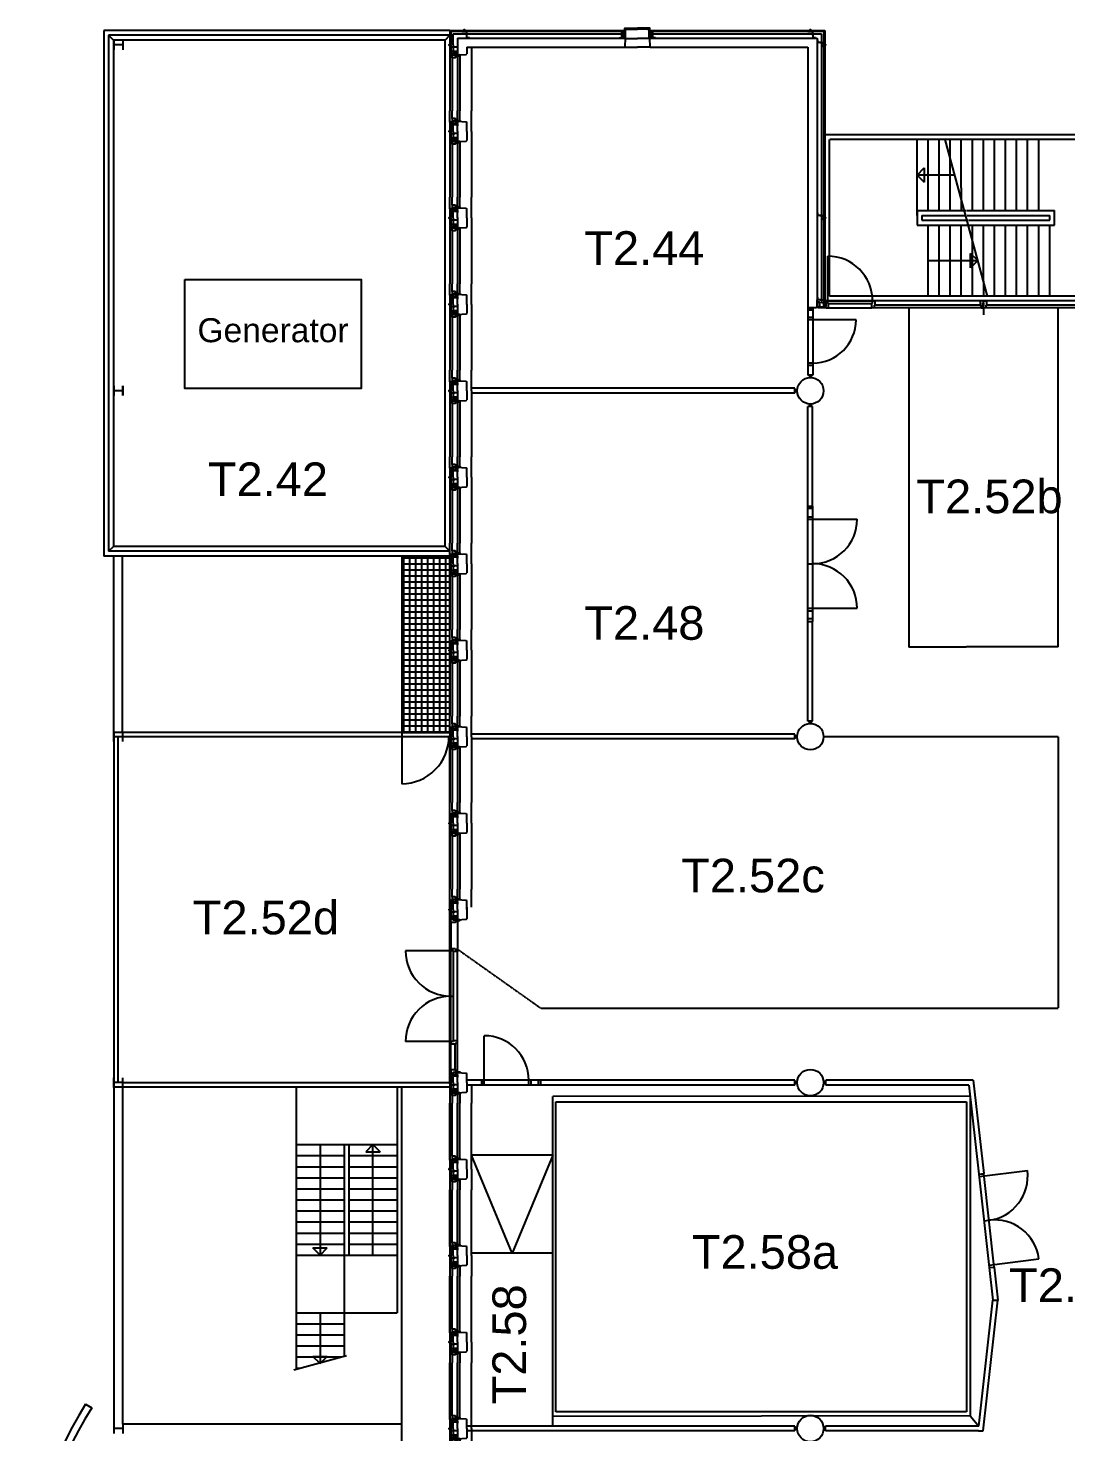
# Model space of a CAD drawing. Header units: millimetres. Extents: x 33769 to 140872, y 29552 to 80652.
# Drawn here: x 35184 to 56775, y 51432 to 80652 of the extents above; entities that cross this region are included whole.
import ezdxf
from ezdxf.enums import TextEntityAlignment as Align

# ---------------------------------------------------------------- set-up
doc = ezdxf.new("R2010")
doc.units = ezdxf.units.MM
doc.linetypes.add('HIDDEN2', pattern=[4.7625, 3.175, -1.5875])
doc.layers.get('0').update_dxf_attribs({"linetype": 'CONTINUOUS'})
for name, color, linetype in [('AL2100_BUITENWANDEN', 3, 'CONTINUOUS'), ('AL2200_BINNENWANDEN', 2, 'CONTINUOUS'), ('AL2400_TRAPPEN', 1, 'CONTINUOUS'), ('AL2800_KONSTRUKTIES', 1, 'CONTINUOUS'), ('AL3100_BUITENWANDOPENINGEN', 1, 'CONTINUOUS'), ('AL3200_BINNENWANDOPENINGEN', 1, 'CONTINUOUS'), ('AL3500_TOEBEHOREN-KOZIJNEN', 1, 'CONTINUOUS'), ('AL4600_RUIMTENUMMERS', 2, 'CONTINUOUS'), ('AL8100_INRVERKEERSRUIMTE', 250, 'HIDDEN2')]:
    doc.layers.add(name, color=color, linetype=linetype)
doc.styles.add('Arial', font='arial.ttf')
doc.styles.add('GBB_ISOT', font='b-gbt3.shx')

# ---------------------------------------------------------------- blocks, each defined once
blk = doc.blocks.new('VIER')
at = {"layer": 'AL2100_BUITENWANDEN'}
for p, q in [((159, 838), (159, 1056)), ((612, 628), (612, 1056)), ((177, 808), (159, 808)), ((182, 778), (159, 798)), ((159, 778), (182, 798)), ((182, 798), (159, 798)), ((182, 778), (159, 778)), ((179, 650), (159, 670)), ((179, 670), (159, 650)), ((179, 670), (159, 670)), ((179, 650), (159, 650)), ((177, 643), (159, 643)), ((177, 613), (159, 613)), ((179, 605), (159, 605)), ((159, 585), (179, 605)), ((179, 585), (159, 605)), ((179, 585), (159, 585)), ((177, 643), (177, 808)), ((177, 448), (177, 613)), ((229, 628), (229, 793)), ((229, 628), (229, 463)), ((236, 775), (236, 755)), ((236, 685), (236, 665)), ((319, 628), (319, 838)), ((319, 838), (499, 828)), ((319, 628), (319, 418)), ((499, 828), (509, 818)), ((509, 628), (509, 818)), ((509, 628), (509, 438)), ((612, 628), (612, 199)), ((182, 478), (159, 478)), ((159, 478), (182, 458)), ((182, 478), (159, 458)), ((182, 458), (159, 458)), ((177, 448), (159, 448)), ((159, 418), (159, 199)), ((236, 480), (236, 500)), ((319, 418), (499, 428)), ((499, 428), (509, 438))]:
    blk.add_line(p, q, dxfattribs=at)
blk.add_lwpolyline([(179, 578), (179, 623), (143, 623, -0.414214), (139, 627), (139, 629, -0.414214), (143, 633), (179, 633), (179, 678)], format="xyb", dxfattribs=at)
for points in [[(226, 793), (226, 818), (159, 818), (159, 838)], [(159, 643), (159, 808)], [(159, 448), (159, 613)], [(259, 768), (182, 768), (182, 818)], [(259, 678), (182, 678), (182, 578)], [(314, 713), (314, 763), (214, 763)], [(314, 623), (314, 673), (214, 673)], [(226, 463), (226, 438), (159, 438), (159, 418)], [(259, 488), (182, 488), (182, 438)], [(314, 543), (314, 493), (214, 493)]]:
    blk.add_lwpolyline(points, dxfattribs=at)
at = {"layer": 'AL3100_BUITENWANDOPENINGEN'}
for p, q in [((205, 895), (205, 1056)), ((319, 878), (319, 1056)), ((369, 856), (369, 1056)), ((205, 361), (205, 199)), ((319, 378), (319, 199)), ((369, 399), (369, 199))]:
    blk.add_line(p, q, dxfattribs=at)
for points in [[(224, 828), (224, 838), (289, 838), (289, 828), (299, 828), (299, 838), (319, 838), (319, 878), (268, 878), (268, 895), (205, 895), (205, 828)], [(229, 793), (319, 793), (319, 808), (309, 808), (309, 823), (319, 823), (319, 838), (299, 838), (299, 828), (289, 828), (289, 838), (229, 838)], [(269, 793), (269, 790), (316, 790), (316, 743), (319, 743), (319, 793)], [(319, 856), (369, 856), (369, 837), (319, 841)], [(224, 428), (224, 418), (289, 418), (289, 428), (299, 428), (299, 418), (319, 418), (319, 378), (268, 378), (268, 361), (205, 361), (205, 428)], [(229, 463), (319, 463), (319, 448), (309, 448), (309, 433), (319, 433), (319, 418), (299, 418), (299, 428), (289, 428), (289, 418), (229, 418)], [(269, 463), (269, 466), (316, 466), (316, 513), (319, 513), (319, 463)], [(319, 399), (369, 399), (369, 418), (319, 415)]]:
    blk.add_lwpolyline(points, close=True, dxfattribs=at)
at = {"layer": 'AL3500_TOEBEHOREN-KOZIJNEN'}
for points in [[(309, 823), (319, 823), (319, 808), (309, 808)], [(329, 840), (329, 846), (319, 846), (319, 841)], [(309, 433), (319, 433), (319, 448), (309, 448)], [(329, 415), (329, 410), (319, 410), (319, 415)]]:
    blk.add_lwpolyline(points, close=True, dxfattribs=at)
blk = doc.blocks.new('23-1')
for p, q in [((-42.5, -279.5), (-22.5, -300)), ((-42.5, -300), (-22.5, -279.5)), ((-42.5, -279.5), (-42.5, -300)), ((-22.5, -279.5), (-22.5, -300)), ((-15, -282), (-15, -300)), ((15, -282), (15, -300)), ((22.5, -279.5), (22.5, -300)), ((42.5, -279.5), (22.5, -300)), ((22.5, -279.5), (42.5, -300)), ((42.5, -222.5), (62.5, -222.5)), ((42.5, -279.5), (42.5, -300))]:
    blk.add_line(p, q)
for points in [[(50, -200), (50, -277), (-50, -277)], [(105, -145), (55, -145), (55, -245)]]:
    blk.add_lwpolyline(points)
blk.add_lwpolyline([(-50, -279.5), (-5, -279.5), (-5, -316, 0.4142136), (-1, -320), (1, -320, 0.4142136), (5, -316), (5, -279.5), (50, -279.5)], format="xyb")
blk = doc.blocks.new('23D-2')
at = {"layer": 'AL2100_BUITENWANDEN'}
for p, q in [((223, 88), (223, 108)), ((275, 30), (230, 30)), ((300, 86), (277, 66)), ((277, 86), (300, 66)), ((277, 86), (300, 86)), ((277, 66), (300, 66)), ((282, 55), (300, 55)), ((-40, -70), (-50, -60)), ((130, -70), (-40, -70)), ((140, -60), (130, -70))]:
    blk.add_line(p, q, dxfattribs=at)
for points in [[(145, 150), (145, 100), (245, 100)], [(200, 95), (277, 95), (277, 45)]]:
    blk.add_lwpolyline(points, dxfattribs=at)
at = {"layer": 'AL3100_BUITENWANDOPENINGEN'}
for p, q in [((360, 70), (310, 70)), ((310, 70), (310, 50)), ((310, 50), (320, 50)), ((320, 50), (320, -40)), ((360, 18), (360, 70)), ((377, 18), (360, 18)), ((377, -70), (377, 18)), ((154, -60), (154, -70)), ((310, -60), (154, -60)), ((310, -70), (154, -70)), ((310, -40), (310, -50)), ((320, -40), (310, -40)), ((310, -50), (320, -50)), ((310, -70), (310, -60)), ((320, -50), (320, -70)), ((320, -70), (377, -70))]:
    blk.add_line(p, q, dxfattribs=at)
for points in [[(140, 95), (143, 95), (143, 48), (190, 48), (190, 45), (140, 45)], [(140, 45), (190, 45), (190, -60), (140, -60)], [(320, -50), (310, -50), (310, -40), (320, -40), (320, 45), (275, 45), (275, -60), (320, -60)]]:
    blk.add_lwpolyline(points, close=True, dxfattribs=at)
at = {"layer": 'AL3500_TOEBEHOREN-KOZIJNEN'}
blk.add_lwpolyline([(150, 0), (140, 0), (140, -15), (150, -15)], close=True, dxfattribs=at)
blk = doc.blocks.new('23E')
at = {"layer": 'AL2100_BUITENWANDEN'}
for p, q in [((-260, -10), (-270, 0)), ((-312.5, -272.5), (-332.5, -272.5)), ((-250, -190), (-260, -10)), ((-300, -327), (-300, -350)), ((-300, -350), (-280, -327)), ((-300, -327), (-280, -350)), ((-280, -327), (-280, -350)), ((-270, -332), (-270, -350)), ((-240, -400), (0, -400))]:
    blk.add_line(p, q, dxfattribs=at)
for points in [[(-375, -195), (-325, -195), (-325, -295)], [(-320, -250), (-320, -327), (-260, -327)], [(-285, -303), (-260, -303), (-260, -400), (-240, -400)]]:
    blk.add_lwpolyline(points, dxfattribs=at)
at = {"layer": 'AL3100_BUITENWANDOPENINGEN'}
for p, q in [((-270, 0), (0, 0)), ((-247, -180), (0, -180)), ((-210, -379), (0, -379))]:
    blk.add_line(p, q, dxfattribs=at)
for points in [[(-295, -240), (-298, -240), (-298, -193), (-345, -193), (-345, -190), (-295, -190)], [(-295, -300), (-295, -190), (-280, -190), (-280, -200), (-265, -200), (-265, -190), (-250, -190), (-250, -210), (-260, -210), (-260, -220), (-250, -220), (-250, -300)], [(-210, -379), (-250, -379), (-250, -180), (-247, -180), (-247, -376), (-210, -376)]]:
    blk.add_lwpolyline(points, close=True, dxfattribs=at)
at = {"layer": 'AL3500_TOEBEHOREN-KOZIJNEN'}
blk.add_lwpolyline([(-265, -200), (-265, -190), (-280, -190), (-280, -200)], close=True, dxfattribs=at)
blk = doc.blocks.new('AH28HA20')
for points in [[(-100, 95), (100, 95)], [(0, -95), (0, 95)], [(-100, -95), (100, -95)]]:
    blk.add_lwpolyline(points)

msp = doc.modelspace()

# ---------------------------------------------------------------- hatches: boundary and pattern name
at = {"layer": 'AL2800_KONSTRUKTIES'}
h = msp.add_hatch(dxfattribs=at)
h.set_pattern_fill('NET', color=256, scale=1000, style=0)
h.set_pattern_definition([(0, (0, 0), (0, 125), []), (90, (0, 0), (-125, 8e-15), [])])
h.paths.add_polyline_path([(42959, 65992), (43959, 65992), (43959, 69663), (42959, 69663)])

# ---------------------------------------------------------------- linework, layer by layer
at = {"layer": 'AL2100_BUITENWANDEN'}
for p, q in [((36759, 80602), (36759, 69663)), ((43959, 80602), (36759, 80602)), ((36859, 80502), (36859, 69763)), ((43959, 80502), (36859, 80502)), ((36859, 80502), (36959, 80402)), ((36959, 80402), (36959, 69863)), ((43859, 80402), (36959, 80402)), ((43859, 80402), (43959, 80502)), ((43859, 69863), (43859, 80402)), ((43959, 80602), (44244, 80602)), ((43959, 80602), (43959, 80317)), ((43977, 80584), (44244, 80584)), ((43977, 80584), (43977, 80317)), ((44029, 80532), (47564, 80532)), ((44029, 80302), (44029, 80532)), ((44119, 80442), (47609, 80442)), ((44119, 80442), (44119, 80092)), ((44274, 80602), (47589, 80602)), ((44274, 80584), (47589, 80584)), ((48109, 80442), (51599, 80442)), ((48129, 80602), (51444, 80602)), ((48129, 80584), (51444, 80584)), ((48154, 80532), (51689, 80532)), ((51474, 80602), (51759, 80602)), ((51474, 80584), (51741, 80584)), ((51599, 80442), (51599, 74842)), ((51689, 80532), (51689, 74932)), ((51741, 80584), (51741, 80317)), ((51759, 80602), (51759, 80317)), ((43979, 80344), (43959, 80324)), ((43959, 80344), (43979, 80324)), ((43979, 80344), (43959, 80344)), ((43979, 80324), (43959, 80324)), ((43977, 80317), (43959, 80317)), ((43977, 80287), (43959, 80287)), ((43979, 80279), (43959, 80279)), ((43979, 80259), (43959, 80279)), ((43979, 80279), (43959, 80259)), ((43979, 80259), (43959, 80259)), ((43982, 80152), (43959, 80152)), ((43959, 80152), (43982, 80132)), ((43982, 80152), (43959, 80132)), ((43982, 80132), (43959, 80132)), ((43977, 80122), (43959, 80122)), ((43959, 80092), (43959, 79873)), ((43977, 80287), (43977, 80122)), ((44029, 80302), (44029, 80137)), ((44036, 80244), (44036, 80264)), ((44036, 80154), (44036, 80174)), ((44119, 80092), (44299, 80102)), ((44299, 80102), (44309, 80112)), ((44309, 80252), (47589, 80252)), ((44309, 80252), (44309, 80112)), ((44412, 80252), (44412, 79873)), ((48129, 80252), (51409, 80252)), ((51409, 80252), (51409, 74842)), ((51741, 80287), (51741, 76717)), ((51759, 80287), (51759, 76717)), ((51741, 76687), (51741, 74957)), ((51759, 76687), (51759, 74957)), ((58359, 74971), (51759, 74971)), ((36859, 69763), (36959, 69863)), ((43859, 69863), (36959, 69863)), ((43959, 69763), (43859, 69863)), ((43959, 69663), (36759, 69663)), ((43959, 69763), (36859, 69763)), ((43959, 62512), (43959, 62730)), ((44412, 62352), (44412, 62730)), ((43977, 62482), (43959, 62482)), ((43982, 62452), (43959, 62472)), ((43959, 62452), (43982, 62472)), ((43982, 62472), (43959, 62472)), ((43982, 62452), (43959, 62452)), ((43979, 62344), (43959, 62324)), ((43959, 62344), (43979, 62324)), ((43979, 62344), (43959, 62344)), ((43979, 62324), (43959, 62324)), ((43977, 62317), (43959, 62317)), ((43977, 62287), (43959, 62287)), ((43979, 62279), (43959, 62279)), ((43979, 62259), (43959, 62279)), ((43979, 62279), (43959, 62259)), ((43979, 62259), (43959, 62259)), ((43977, 62482), (43977, 62317)), ((43977, 62287), (43977, 62122)), ((44029, 62302), (44029, 62467)), ((44029, 62302), (44029, 62137)), ((44036, 62449), (44036, 62429)), ((44036, 62244), (44036, 62264)), ((44119, 62302), (44119, 62512)), ((44119, 62512), (44299, 62502)), ((44119, 62302), (44119, 62092)), ((44299, 62502), (44309, 62492)), ((44309, 62302), (44309, 62492)), ((44309, 62302), (44309, 62112)), ((43982, 62152), (43959, 62152)), ((43959, 62152), (43982, 62132)), ((43982, 62152), (43959, 62132)), ((43982, 62132), (43959, 62132)), ((43977, 62122), (43959, 62122)), ((43959, 58912), (43959, 62092)), ((44036, 62154), (44036, 62174)), ((44119, 62092), (44299, 62102)), ((44299, 62102), (44309, 62112)), ((43977, 58882), (43959, 58882)), ((43982, 58852), (43959, 58872)), ((43959, 58852), (43982, 58872)), ((43982, 58872), (43959, 58872)), ((43982, 58852), (43959, 58852)), ((43979, 58744), (43959, 58724)), ((43959, 58744), (43979, 58724)), ((43979, 58744), (43959, 58744)), ((43977, 58882), (43977, 58717)), ((44029, 58702), (44029, 58867)), ((44036, 58849), (44036, 58829)), ((44119, 58702), (44119, 58912)), ((44119, 58912), (44299, 58902)), ((44299, 58902), (44309, 58892)), ((44309, 58702), (44309, 58892)), ((43979, 58724), (43959, 58724)), ((43977, 58717), (43959, 58717)), ((43977, 58687), (43959, 58687)), ((43979, 58679), (43959, 58679)), ((43979, 58659), (43959, 58679)), ((43979, 58679), (43959, 58659)), ((43979, 58659), (43959, 58659)), ((43982, 58552), (43959, 58552)), ((43959, 58552), (43982, 58532)), ((43982, 58552), (43959, 58532)), ((43982, 58532), (43959, 58532)), ((43977, 58522), (43959, 58522)), ((43959, 58492), (43959, 58273)), ((43977, 58687), (43977, 58522)), ((44029, 58702), (44029, 58537)), ((44036, 58644), (44036, 58664)), ((44036, 58554), (44036, 58574)), ((44119, 58702), (44119, 58492)), ((44119, 58492), (44299, 58502)), ((44299, 58502), (44309, 58512)), ((44309, 58702), (44309, 58512)), ((44412, 58652), (44412, 58273))]:
    msp.add_line(p, q, dxfattribs=at)
for points in [[(43979, 80352), (43979, 80307), (43943, 80307, 0.414214), (43939, 80303), (43939, 80301, 0.414214), (43943, 80297), (43979, 80297), (43979, 80252)], [(43979, 62352), (43979, 62307), (43943, 62307, 0.414214), (43939, 62303), (43939, 62301, 0.414214), (43943, 62297), (43979, 62297), (43979, 62252)], [(43979, 58752), (43979, 58707), (43943, 58707, 0.414214), (43939, 58703), (43939, 58701, 0.414214), (43943, 58697), (43979, 58697), (43979, 58652)]]:
    msp.add_lwpolyline(points, format="xyb", dxfattribs=at)
for points in [[(43959, 80287), (43959, 80122)], [(44026, 80137), (44026, 80112), (43959, 80112), (43959, 80092)], [(44059, 80252), (43982, 80252), (43982, 80352)], [(44059, 80162), (43982, 80162), (43982, 80112)], [(44114, 80307), (44114, 80257), (44014, 80257)], [(44114, 80217), (44114, 80167), (44014, 80167)], [(44026, 62467), (44026, 62492), (43959, 62492), (43959, 62512)], [(43959, 62482), (43959, 62317)], [(43959, 62287), (43959, 62122)], [(44059, 62442), (43982, 62442), (43982, 62492)], [(44059, 62252), (43982, 62252), (43982, 62352)], [(44114, 62387), (44114, 62437), (44014, 62437)], [(44114, 62307), (44114, 62257), (44014, 62257)], [(44026, 62137), (44026, 62112), (43959, 62112), (43959, 62092)], [(44059, 62162), (43982, 62162), (43982, 62112)], [(44114, 62217), (44114, 62167), (44014, 62167)], [(44026, 58867), (44026, 58892), (43959, 58892), (43959, 58912)], [(43959, 58882), (43959, 58717)], [(44059, 58842), (43982, 58842), (43982, 58892)], [(44059, 58652), (43982, 58652), (43982, 58752)], [(44114, 58787), (44114, 58837), (44014, 58837)], [(43959, 58687), (43959, 58522)], [(44026, 58537), (44026, 58512), (43959, 58512), (43959, 58492)], [(44059, 58562), (43982, 58562), (43982, 58512)], [(44114, 58707), (44114, 58657), (44014, 58657)], [(44114, 58617), (44114, 58567), (44014, 58567)]]:
    msp.add_lwpolyline(points, dxfattribs=at)
for centre in [(51459, 73102), (51459, 65902), (51459, 58702), (51459, 51502)]:
    msp.add_circle(centre, 275, dxfattribs=at)
at = {"layer": 'AL2200_BINNENWANDEN'}
for p, q in [((51509, 74832), (51409, 74832)), ((51441, 73427), (51441, 73376)), ((51477, 73427), (51477, 73376)), ((51134, 73123), (51184, 73123)), ((51134, 73087), (51184, 73087)), ((51505, 72777), (51405, 72777)), ((51405, 70702), (51405, 72777)), ((51441, 72827), (51441, 72777)), ((51477, 72827), (51477, 72777)), ((51505, 70702), (51505, 72777)), ((51405, 66227), (51405, 68302)), ((51505, 66227), (51505, 68302)), ((51505, 66227), (51405, 66227)), ((51437, 66227), (51437, 66176)), ((51473, 66227), (51473, 66176)), ((51134, 65923), (51184, 65923)), ((51134, 65887), (51184, 65887)), ((44309, 62352), (44309, 62252)), ((51134, 58752), (44309, 58752)), ((44622, 58651), (44622, 58751)), ((44622, 58751), (44622, 58651)), ((44672, 58651), (44672, 58751)), ((45600, 58651), (45600, 58751)), ((45650, 58651), (45650, 58751)), ((45800, 58651), (45800, 58751)), ((45850, 58651), (45850, 58751)), ((51134, 58652), (51134, 58752)), ((54848, 58752), (51784, 58752)), ((51784, 58652), (51784, 58752)), ((54848, 58752), (55065, 56807)), ((47909, 58652), (44309, 58652)), ((51134, 58652), (47909, 58652)), ((51184, 58720), (51134, 58720)), ((51184, 58684), (51134, 58684)), ((51784, 58720), (51733, 58720)), ((51784, 58684), (51733, 58684)), ((54759, 58652), (51784, 58652)), ((54759, 58652), (54966, 56794)), ((54784, 58420), (46102, 58411)), ((46102, 57191), (46102, 58411)), ((46165, 58299), (54709, 58299)), ((46165, 51849), (46165, 58299)), ((54709, 58299), (54709, 51849)), ((54784, 58420), (54785, 51764)), ((46102, 55151), (46102, 57191)), ((46102, 51551), (46102, 55151)), ((55182, 54852), (55258, 54173)), ((55281, 54864), (55359, 54173)), ((54965, 51552), (55258, 54173)), ((55055, 51452), (55359, 54173)), ((55258, 54173), (55359, 54173)), ((55258, 54173), (55359, 54173)), ((54785, 51764), (46102, 51756)), ((54709, 51849), (46165, 51849)), ((51134, 51552), (44309, 51552)), ((51134, 51452), (44309, 51452)), ((51134, 51452), (51134, 51552)), ((51184, 51521), (51134, 51521)), ((51184, 51485), (51134, 51485)), ((51776, 51520), (51725, 51520)), ((51776, 51484), (51725, 51484)), ((54965, 51552), (51776, 51552)), ((51776, 51452), (51776, 51552)), ((54954, 51452), (51776, 51452))]:
    msp.add_line(p, q, dxfattribs=at)
at = {"layer": 'AL2200_BINNENWANDEN', "ltscale": 10}
for p, q in [((51134, 73155), (44412, 73155)), ((51134, 73055), (44412, 73055)), ((51134, 73055), (51134, 73155)), ((51405, 70702), (51505, 70702)), ((51405, 68302), (51505, 68302)), ((51134, 65955), (44412, 65955)), ((51134, 65855), (44412, 65855)), ((51134, 65855), (51134, 65955)), ((54966, 56794), (55065, 56806)), ((55182, 54852), (55281, 54864)), ((54785, 51765), (54965, 51552)), ((54954, 51452), (55055, 51452))]:
    msp.add_line(p, q, dxfattribs=at)
at = {"layer": 'AL2400_TRAPPEN'}
for p, q in [((51759, 74971), (51759, 78432)), ((58359, 78432), (51762, 78432)), ((51859, 75071), (51859, 78332)), ((58259, 78332), (51862, 78332)), ((53679, 76752), (53679, 78332)), ((53909, 76852), (53909, 78332)), ((54139, 76852), (54139, 78332)), ((55142, 75071), (54265, 78332)), ((54369, 77959), (54369, 78332)), ((54599, 77325), (54599, 78332)), ((54829, 76852), (54829, 78332)), ((55059, 76852), (55059, 78332)), ((55289, 76852), (55289, 78332)), ((55519, 76852), (55519, 78332)), ((55749, 76852), (55749, 78332)), ((55979, 76852), (55979, 78332)), ((56209, 76852), (56209, 78332)), ((53679, 77592), (53829, 77742)), ((53829, 77742), (53829, 77442)), ((54369, 76852), (54369, 77959)), ((54464, 77592), (53679, 77592)), ((53679, 77592), (53829, 77442)), ((54599, 77325), (54599, 76852)), ((53679, 76852), (54709, 76852)), ((53679, 76852), (53679, 76552)), ((54722, 76852), (56539, 76852)), ((56539, 76552), (56539, 76852)), ((53779, 76752), (54709, 76752)), ((53779, 76752), (53779, 76652)), ((53779, 76652), (54749, 76652)), ((54722, 76752), (56439, 76752)), ((54762, 76652), (56439, 76652)), ((56439, 76652), (56439, 76752)), ((53679, 76552), (54749, 76552)), ((53909, 75071), (53909, 76552)), ((54139, 75071), (54139, 76552)), ((54369, 75071), (54369, 76552)), ((54599, 75071), (54599, 76552)), ((54762, 76552), (56539, 76552)), ((54829, 76404), (54829, 76552)), ((54829, 75071), (54829, 76404)), ((55059, 75384), (55059, 76552)), ((55289, 75071), (55289, 76552)), ((55519, 75071), (55519, 76552)), ((55749, 75071), (55749, 76552)), ((55979, 75071), (55979, 76552)), ((56209, 75071), (56209, 76552)), ((56439, 75071), (56439, 76552)), ((53909, 75811), (54943, 75811)), ((54793, 75661), (54793, 75961)), ((54943, 75811), (54793, 75961)), ((54943, 75811), (54793, 75661)), ((55059, 75384), (55059, 75071)), ((58259, 75071), (51859, 75071)), ((40759, 58612), (40759, 52740)), ((40759, 58612), (42859, 58612)), ((42859, 58612), (42859, 53912)), ((40759, 57412), (42859, 57412)), ((41259, 57412), (41259, 55112)), ((41759, 57412), (41759, 53009)), ((41859, 57412), (41859, 55112)), ((42359, 57412), (42209, 57262)), ((42359, 55112), (42359, 57412)), ((42359, 57412), (42509, 57262)), ((40759, 57182), (41759, 57182)), ((41859, 57182), (42859, 57182)), ((42209, 57262), (42509, 57262)), ((46102, 57191), (44412, 57191)), ((45257, 55151), (44412, 57191)), ((46102, 57191), (45257, 55151)), ((40759, 56952), (41759, 56952)), ((40759, 56722), (41759, 56722)), ((41859, 56952), (42859, 56952)), ((41859, 56722), (42859, 56722)), ((40759, 56492), (41759, 56492)), ((41859, 56492), (42859, 56492)), ((40759, 56262), (41759, 56262)), ((41859, 56262), (42859, 56262)), ((40759, 56032), (41759, 56032)), ((41859, 56032), (42859, 56032)), ((40759, 55802), (41759, 55802)), ((40759, 55572), (41759, 55572)), ((41859, 55802), (42859, 55802)), ((41859, 55572), (42859, 55572)), ((40759, 55342), (41759, 55342)), ((41109, 55262), (41409, 55262)), ((41259, 55112), (41109, 55262)), ((41259, 55112), (41409, 55262)), ((41859, 55342), (42859, 55342)), ((40759, 55112), (41759, 55112)), ((41759, 55112), (42859, 55112)), ((46102, 55151), (44412, 55151)), ((40759, 53912), (42859, 53912)), ((41259, 53912), (41259, 52853)), ((40759, 53682), (41759, 53682)), ((40759, 53452), (41759, 53452)), ((40759, 53222), (41759, 53222)), ((40709, 52726), (41809, 53022)), ((40759, 52992), (41694, 52992)), ((41109, 53003), (41409, 53003)), ((41259, 52853), (41109, 53003)), ((41259, 52853), (41409, 53003)), ((40759, 52762), (40839, 52762))]:
    msp.add_line(p, q, dxfattribs=at)
at = {"layer": 'AL2800_KONSTRUKTIES'}
for p, q in [((55059, 74832), (55059, 74682)), ((55059, 74832), (55059, 74682)), ((36969, 65992), (36969, 69663)), ((37149, 65992), (37149, 69663)), ((43959, 65992), (36969, 65992)), ((36969, 65992), (36969, 58612)), ((37059, 58702), (37059, 65902)), ((43959, 65902), (37154, 65902)), ((42959, 65992), (42959, 65902)), ((42959, 65902), (42959, 64922)), ((43959, 58702), (43959, 65902)), ((36969, 58612), (36969, 51592)), ((36969, 58612), (43959, 58612)), ((37149, 58612), (37149, 51592)), ((37154, 58702), (43959, 58702)), ((36381, 52011), (36509, 51932)), ((42959, 51592), (37154, 51592))]:
    msp.add_line(p, q, dxfattribs=at)
for points in [[(38444, 75417), (42113, 75417), (42113, 73147), (38444, 73147)], [(43959, 58612), (43959, 36941), (42959, 36941), (42959, 58612)]]:
    msp.add_lwpolyline(points, close=True, dxfattribs=at)
msp.add_lwpolyline([(42959, 65992), (43959, 65992), (43959, 69663), (42959, 69663), (42959, 65992)], dxfattribs=at)
for centre, radius, start, end in [((42952, 65909), 987, 270.4059, 0.4644), ((42834, 47902), 7650, 147.5123, 212.4877), ((42834, 47902), 7500, 147.4938, 212.5062)]:
    msp.add_arc(centre, radius, start, end, dxfattribs=at)
at = {"layer": 'AL3100_BUITENWANDOPENINGEN'}
for p, q in [((44169, 80073), (44169, 79873)), ((43959, 79873), (43959, 78930)), ((44005, 80035), (44005, 79873)), ((44005, 79873), (44005, 78930)), ((44119, 80052), (44119, 79873)), ((44119, 79873), (44119, 78930)), ((44169, 79873), (44169, 78930)), ((44412, 79873), (44412, 78930)), ((43959, 78073), (43959, 77130)), ((44005, 78073), (44005, 77130)), ((44119, 78073), (44119, 77130)), ((44169, 78073), (44169, 77130)), ((44412, 78073), (44412, 77130)), ((43959, 76273), (43959, 75330)), ((44005, 76273), (44005, 75330)), ((44119, 76273), (44119, 75330)), ((44169, 76273), (44169, 75330)), ((44412, 76273), (44412, 75330)), ((51819, 74971), (51819, 75905)), ((51769, 74971), (51769, 75012)), ((51819, 74971), (52753, 74971)), ((51836, 74920), (52736, 74920)), ((51836, 74832), (52736, 74832)), ((52736, 74920), (52753, 74920)), ((52736, 74832), (52736, 74920)), ((52786, 74832), (52736, 74832)), ((52753, 74920), (52753, 74971)), ((52753, 74971), (52803, 74971)), ((52786, 74883), (52786, 74832)), ((52803, 74883), (52786, 74883)), ((55009, 74832), (52786, 74832)), ((54992, 74971), (52803, 74971)), ((52803, 74971), (52803, 74883)), ((54992, 74883), (52803, 74883)), ((54992, 74971), (54992, 74883)), ((55059, 74971), (54992, 74971)), ((54992, 74883), (55009, 74883)), ((55009, 74883), (55009, 74832)), ((55009, 74832), (55059, 74832)), ((55049, 74872), (55049, 74931)), ((55059, 74931), (55049, 74931)), ((55049, 74872), (55059, 74872)), ((55059, 74971), (55126, 74971)), ((55059, 74931), (55059, 74971)), ((55059, 74931), (55069, 74931)), ((55069, 74872), (55059, 74872)), ((55059, 74832), (55059, 74872)), ((55109, 74832), (55059, 74832)), ((55069, 74872), (55069, 74931)), ((55126, 74883), (55109, 74883)), ((55109, 74883), (55109, 74832)), ((58299, 74832), (55109, 74832)), ((58282, 74971), (55126, 74971)), ((55126, 74971), (55126, 74883)), ((58282, 74883), (55126, 74883)), ((43959, 74473), (43959, 73530)), ((43959, 74473), (43959, 73530)), ((44005, 74473), (44005, 73530)), ((44005, 74473), (44005, 73530)), ((44119, 74473), (44119, 73530)), ((44119, 74473), (44119, 73530)), ((44169, 74473), (44169, 73530)), ((44169, 74473), (44169, 73530)), ((44412, 74473), (44412, 73530)), ((43959, 72673), (43959, 71730)), ((44005, 72673), (44005, 71730)), ((44119, 72673), (44119, 71730)), ((44169, 72673), (44169, 71730)), ((44412, 72673), (44412, 71730)), ((43959, 70873), (43959, 69930)), ((44005, 70873), (44005, 69930)), ((44119, 70873), (44119, 69930)), ((44169, 70873), (44169, 69930)), ((44412, 70873), (44412, 69930)), ((43959, 69073), (43959, 68130)), ((44005, 69073), (44005, 68130)), ((44119, 69073), (44119, 68130)), ((44169, 69073), (44169, 68130)), ((44412, 69073), (44412, 68130)), ((43959, 67273), (43959, 66330)), ((44005, 67273), (44005, 66330)), ((44119, 67273), (44119, 66330)), ((44169, 67273), (44169, 66330)), ((44412, 67273), (44412, 66330)), ((43959, 65473), (43959, 64530)), ((44005, 65473), (44005, 64530)), ((44119, 65473), (44119, 64530)), ((44169, 65473), (44169, 64530)), ((44412, 65473), (44412, 64530)), ((43959, 63673), (43959, 62730)), ((44005, 63673), (44005, 62730)), ((44119, 63673), (44119, 62730)), ((44169, 63673), (44169, 62730)), ((44412, 63673), (44412, 62730)), ((44005, 62569), (44005, 62730)), ((44119, 62552), (44119, 62730)), ((44169, 62530), (44169, 62730)), ((43980, 62035), (43980, 61496)), ((44119, 62052), (44119, 61479)), ((43980, 61446), (43035, 61446)), ((43980, 61496), (44068, 61496)), ((43980, 61446), (43980, 61496)), ((43980, 59557), (43980, 61446)), ((44031, 61446), (43980, 61446)), ((44031, 61429), (44031, 61446)), ((44031, 59574), (44031, 61429)), ((44119, 61429), (44031, 61429)), ((44068, 61496), (44068, 61479)), ((44068, 61479), (44119, 61479)), ((44119, 61479), (44119, 61429)), ((44119, 59574), (44119, 61429)), ((43980, 60502), (44031, 60502)), ((43980, 59557), (43035, 59557)), ((44031, 59557), (43980, 59557)), ((43980, 59557), (43980, 59507)), ((43980, 58969), (43980, 59507)), ((43980, 59507), (44068, 59507)), ((44119, 59574), (44031, 59574)), ((44031, 59574), (44031, 59557)), ((44068, 59524), (44119, 59524)), ((44068, 59507), (44068, 59524)), ((44068, 58969), (44068, 59507)), ((44119, 59524), (44119, 59574)), ((44119, 58952), (44119, 59524)), ((44119, 58452), (44119, 58273)), ((44169, 58473), (44169, 58273)), ((43959, 57330), (43959, 58273)), ((44005, 58435), (44005, 58273)), ((44005, 57330), (44005, 58273)), ((44119, 57330), (44119, 58273)), ((44169, 57330), (44169, 58273)), ((44412, 57330), (44412, 58273)), ((43959, 55530), (43959, 56473)), ((44005, 55530), (44005, 56473)), ((44119, 55530), (44119, 56473)), ((44169, 55530), (44169, 56473)), ((44412, 55530), (44412, 56473)), ((43959, 53730), (43959, 54673)), ((44005, 53730), (44005, 54673)), ((44119, 53730), (44119, 54673)), ((44169, 53730), (44169, 54673)), ((44412, 53730), (44412, 54673)), ((43959, 51930), (43959, 52873)), ((44005, 51930), (44005, 52873)), ((44119, 51930), (44119, 52873)), ((44169, 51930), (44169, 52873)), ((44412, 51930), (44412, 52873))]:
    msp.add_line(p, q, dxfattribs=at)
for points in [[(44024, 80102), (44024, 80092), (44089, 80092), (44089, 80102), (44099, 80102), (44099, 80092), (44119, 80092), (44119, 80052), (44068, 80052), (44068, 80035), (44005, 80035), (44005, 80102)], [(44029, 80137), (44119, 80137), (44119, 80122), (44109, 80122), (44109, 80107), (44119, 80107), (44119, 80092), (44099, 80092), (44099, 80102), (44089, 80102), (44089, 80092), (44029, 80092)], [(44069, 80137), (44069, 80140), (44116, 80140), (44116, 80187), (44119, 80187), (44119, 80137)], [(44119, 80073), (44169, 80073), (44169, 80092), (44119, 80089)], [(44024, 62502), (44024, 62512), (44089, 62512), (44089, 62502), (44099, 62502), (44099, 62512), (44119, 62512), (44119, 62552), (44068, 62552), (44068, 62569), (44005, 62569), (44005, 62502)], [(44029, 62467), (44119, 62467), (44119, 62482), (44109, 62482), (44109, 62497), (44119, 62497), (44119, 62512), (44099, 62512), (44099, 62502), (44089, 62502), (44089, 62512), (44029, 62512)], [(44069, 62467), (44069, 62464), (44116, 62464), (44116, 62417), (44119, 62417), (44119, 62467)], [(44119, 62530), (44169, 62530), (44169, 62511), (44119, 62515)], [(44024, 62102), (44024, 62092), (44089, 62092), (44089, 62102), (44099, 62102), (44099, 62092), (44119, 62092), (44119, 62052), (44068, 62052), (44068, 62035), (43980, 62035), (43980, 62102)], [(44029, 62137), (44119, 62137), (44119, 62122), (44109, 62122), (44109, 62107), (44119, 62107), (44119, 62092), (44099, 62092), (44099, 62102), (44089, 62102), (44089, 62092), (44029, 62092)], [(44069, 62137), (44069, 62140), (44116, 62140), (44116, 62187), (44119, 62187), (44119, 62137)], [(44119, 62073), (44169, 62073), (44169, 62092), (44119, 62089)], [(44024, 58902), (44024, 58912), (44089, 58912), (44089, 58902), (44099, 58902), (44099, 58912), (44119, 58912), (44119, 58952), (44068, 58952), (44068, 58969), (43980, 58969), (43980, 58902)], [(44029, 58867), (44119, 58867), (44119, 58882), (44109, 58882), (44109, 58897), (44119, 58897), (44119, 58912), (44099, 58912), (44099, 58902), (44089, 58902), (44089, 58912), (44029, 58912)], [(44069, 58867), (44069, 58864), (44116, 58864), (44116, 58817), (44119, 58817), (44119, 58867)], [(44119, 58930), (44169, 58930), (44169, 58911), (44119, 58915)], [(44024, 58502), (44024, 58492), (44089, 58492), (44089, 58502), (44099, 58502), (44099, 58492), (44119, 58492), (44119, 58452), (44068, 58452), (44068, 58435), (44005, 58435), (44005, 58502)], [(44029, 58537), (44119, 58537), (44119, 58522), (44109, 58522), (44109, 58507), (44119, 58507), (44119, 58492), (44099, 58492), (44099, 58502), (44089, 58502), (44089, 58492), (44029, 58492)], [(44069, 58537), (44069, 58540), (44116, 58540), (44116, 58587), (44119, 58587), (44119, 58537)], [(44119, 58473), (44169, 58473), (44169, 58492), (44119, 58489)]]:
    msp.add_lwpolyline(points, close=True, dxfattribs=at)
for centre, radius, start, end in [((51819, 74971), 934, 0, 90), ((43980, 61446), 944, 180, 270), ((43980, 59557), 944, 90, 180)]:
    msp.add_arc(centre, radius, start, end, dxfattribs=at)
at = {"layer": 'AL3200_BINNENWANDOPENINGEN'}
for p, q in [((51409, 74832), (51509, 74832)), ((51409, 74832), (51409, 73427)), ((51509, 74832), (51509, 73427)), ((51509, 74782), (51409, 74782)), ((51509, 74629), (51409, 74629)), ((52409, 74579), (51409, 74579)), ((51509, 73679), (51409, 73679)), ((51509, 73629), (51409, 73629)), ((51509, 73427), (51409, 73427)), ((51405, 70702), (51505, 70702)), ((51505, 70652), (51405, 70652)), ((51405, 70479), (51505, 70479)), ((51405, 70429), (52433, 70429)), ((51405, 69502), (51505, 69502)), ((51405, 68574), (52433, 68574)), ((51405, 68524), (51505, 68524)), ((51505, 68352), (51405, 68352)), ((51405, 68302), (51505, 68302)), ((44672, 58651), (44672, 59679)), ((54966, 56794), (55065, 56807)), ((54971, 56745), (55973, 56876)), ((55074, 55823), (55173, 55836)), ((55177, 54902), (56213, 55036)), ((55182, 54852), (55281, 54864))]:
    msp.add_line(p, q, dxfattribs=at)
at = {"layer": 'AL3200_BINNENWANDOPENINGEN', "ltscale": 10}
for p, q in [((51405, 68302), (51405, 70702)), ((51505, 70702), (51505, 68302)), ((54966, 56794), (55182, 54852)), ((55281, 54864), (55065, 56807))]:
    msp.add_line(p, q, dxfattribs=at)
at = {"layer": 'AL3200_BINNENWANDOPENINGEN'}
for centre, radius, start, end in [((51509, 74579), 900, 270, 0), ((51505, 70429), 928, 270, 0), ((51505, 68574), 928, 0, 90), ((44672, 58751), 928, 0, 90), ((55053, 56756), 928, 277.4233, 7.4233), ((55293, 54916), 928, 7.4233, 97.4233)]:
    msp.add_arc(centre, radius, start, end, dxfattribs=at)
at = {"layer": 'AL8100_INRVERKEERSRUIMTE'}
for p, q in [((53508, 74832), (53508, 67768)), ((56617, 67771), (56616, 74832)), ((56617, 67771), (53508, 67768)), ((56616, 65902), (51734, 65902)), ((56616, 65902), (56616, 60252)), ((44119, 61479), (45850, 60252)), ((45850, 60252), (56616, 60252))]:
    msp.add_line(p, q, dxfattribs=at)

# ---------------------------------------------------------------- block references
at = {"layer": 'AL2100_BUITENWANDEN', "xscale": -1, "rotation": 180}
for p in [(44259, 80302), (51459, 80302)]:
    msp.add_blockref('23-1', p, dxfattribs=at)
at = {"layer": 'AL2100_BUITENWANDEN', "rotation": 90}
for p in [(51459, 80302), (51459, 76702)]:
    msp.add_blockref('23-1', p, dxfattribs=at)
at = {"layer": 'AL2800_KONSTRUKTIES', "xscale": -1, "rotation": 90}
for p in [(37059, 80302), (37059, 73102), (37059, 51502)]:
    msp.add_blockref('AH28HA20', p, dxfattribs=at)
at = {"layer": 'AL2800_KONSTRUKTIES', "rotation": 90}
for p in [(37059, 73102), (37059, 65902), (37059, 58702)]:
    msp.add_blockref('AH28HA20', p, dxfattribs=at)
at = {"layer": 'AL3100_BUITENWANDOPENINGEN', "xscale": -1, "rotation": 180}
for name, p in [('23E', (47859, 80252)), ('VIER', (43800, 79129)), ('VIER', (43800, 77329)), ('VIER', (43800, 75529)), ('VIER', (43800, 73729)), ('VIER', (43800, 71929)), ('VIER', (43800, 70129)), ('VIER', (43800, 68329)), ('VIER', (43800, 66529)), ('VIER', (43800, 64729)), ('VIER', (43800, 57529)), ('VIER', (43800, 55729)), ('VIER', (43800, 53929)), ('VIER', (43800, 52129))]:
    msp.add_blockref(name, p, dxfattribs=at)
at = {"layer": 'AL3100_BUITENWANDOPENINGEN', "rotation": 180}
msp.add_blockref('23E', (47859, 80252), dxfattribs=at)
at = {"layer": 'AL3100_BUITENWANDOPENINGEN'}
msp.add_blockref('23D-2', (51459, 74902), dxfattribs=at)

# ---------------------------------------------------------------- texts
at = {"layer": 'AL2800_KONSTRUKTIES', "insert": (38444, 74282), "char_height": 0.2, "width": 3668.9, "attachment_point": 1, "style": 'GBB_ISOT'}
msp.add_mtext('Generator', dxfattribs=at)
at = {"layer": 'AL4600_RUIMTENUMMERS', "style": 'Arial'}
for s, p in [('T2.44', (46754, 75513)), ('T2.42', (38923, 70700)), ('T2.52b', (53663, 70344)), ('T2.48', (46754, 67709)), ('T2.52c', (48770, 62452)), ('T2.52d', (38609, 61578)), ('T2.58a', (48992, 54617)), ('T2.52', (55593, 53927))]:
    msp.add_text(s, height=700, dxfattribs=at).set_placement(p, align=Align.BOTTOM_LEFT)
msp.add_text('T2.58', height=700, rotation=90, dxfattribs=at).set_placement((45754, 52004), align=Align.BOTTOM_LEFT)
at = {"layer": 'AL4600_RUIMTENUMMERS', "insert": (38707, 74613), "char_height": 500, "width": 3118.5, "attachment_point": 1, "style": 'GBB_ISOT'}
msp.add_mtext('{\\fArial|b0|i0|c0|p34;Generator}', dxfattribs=at)

doc.saveas('drawing.dxf')
